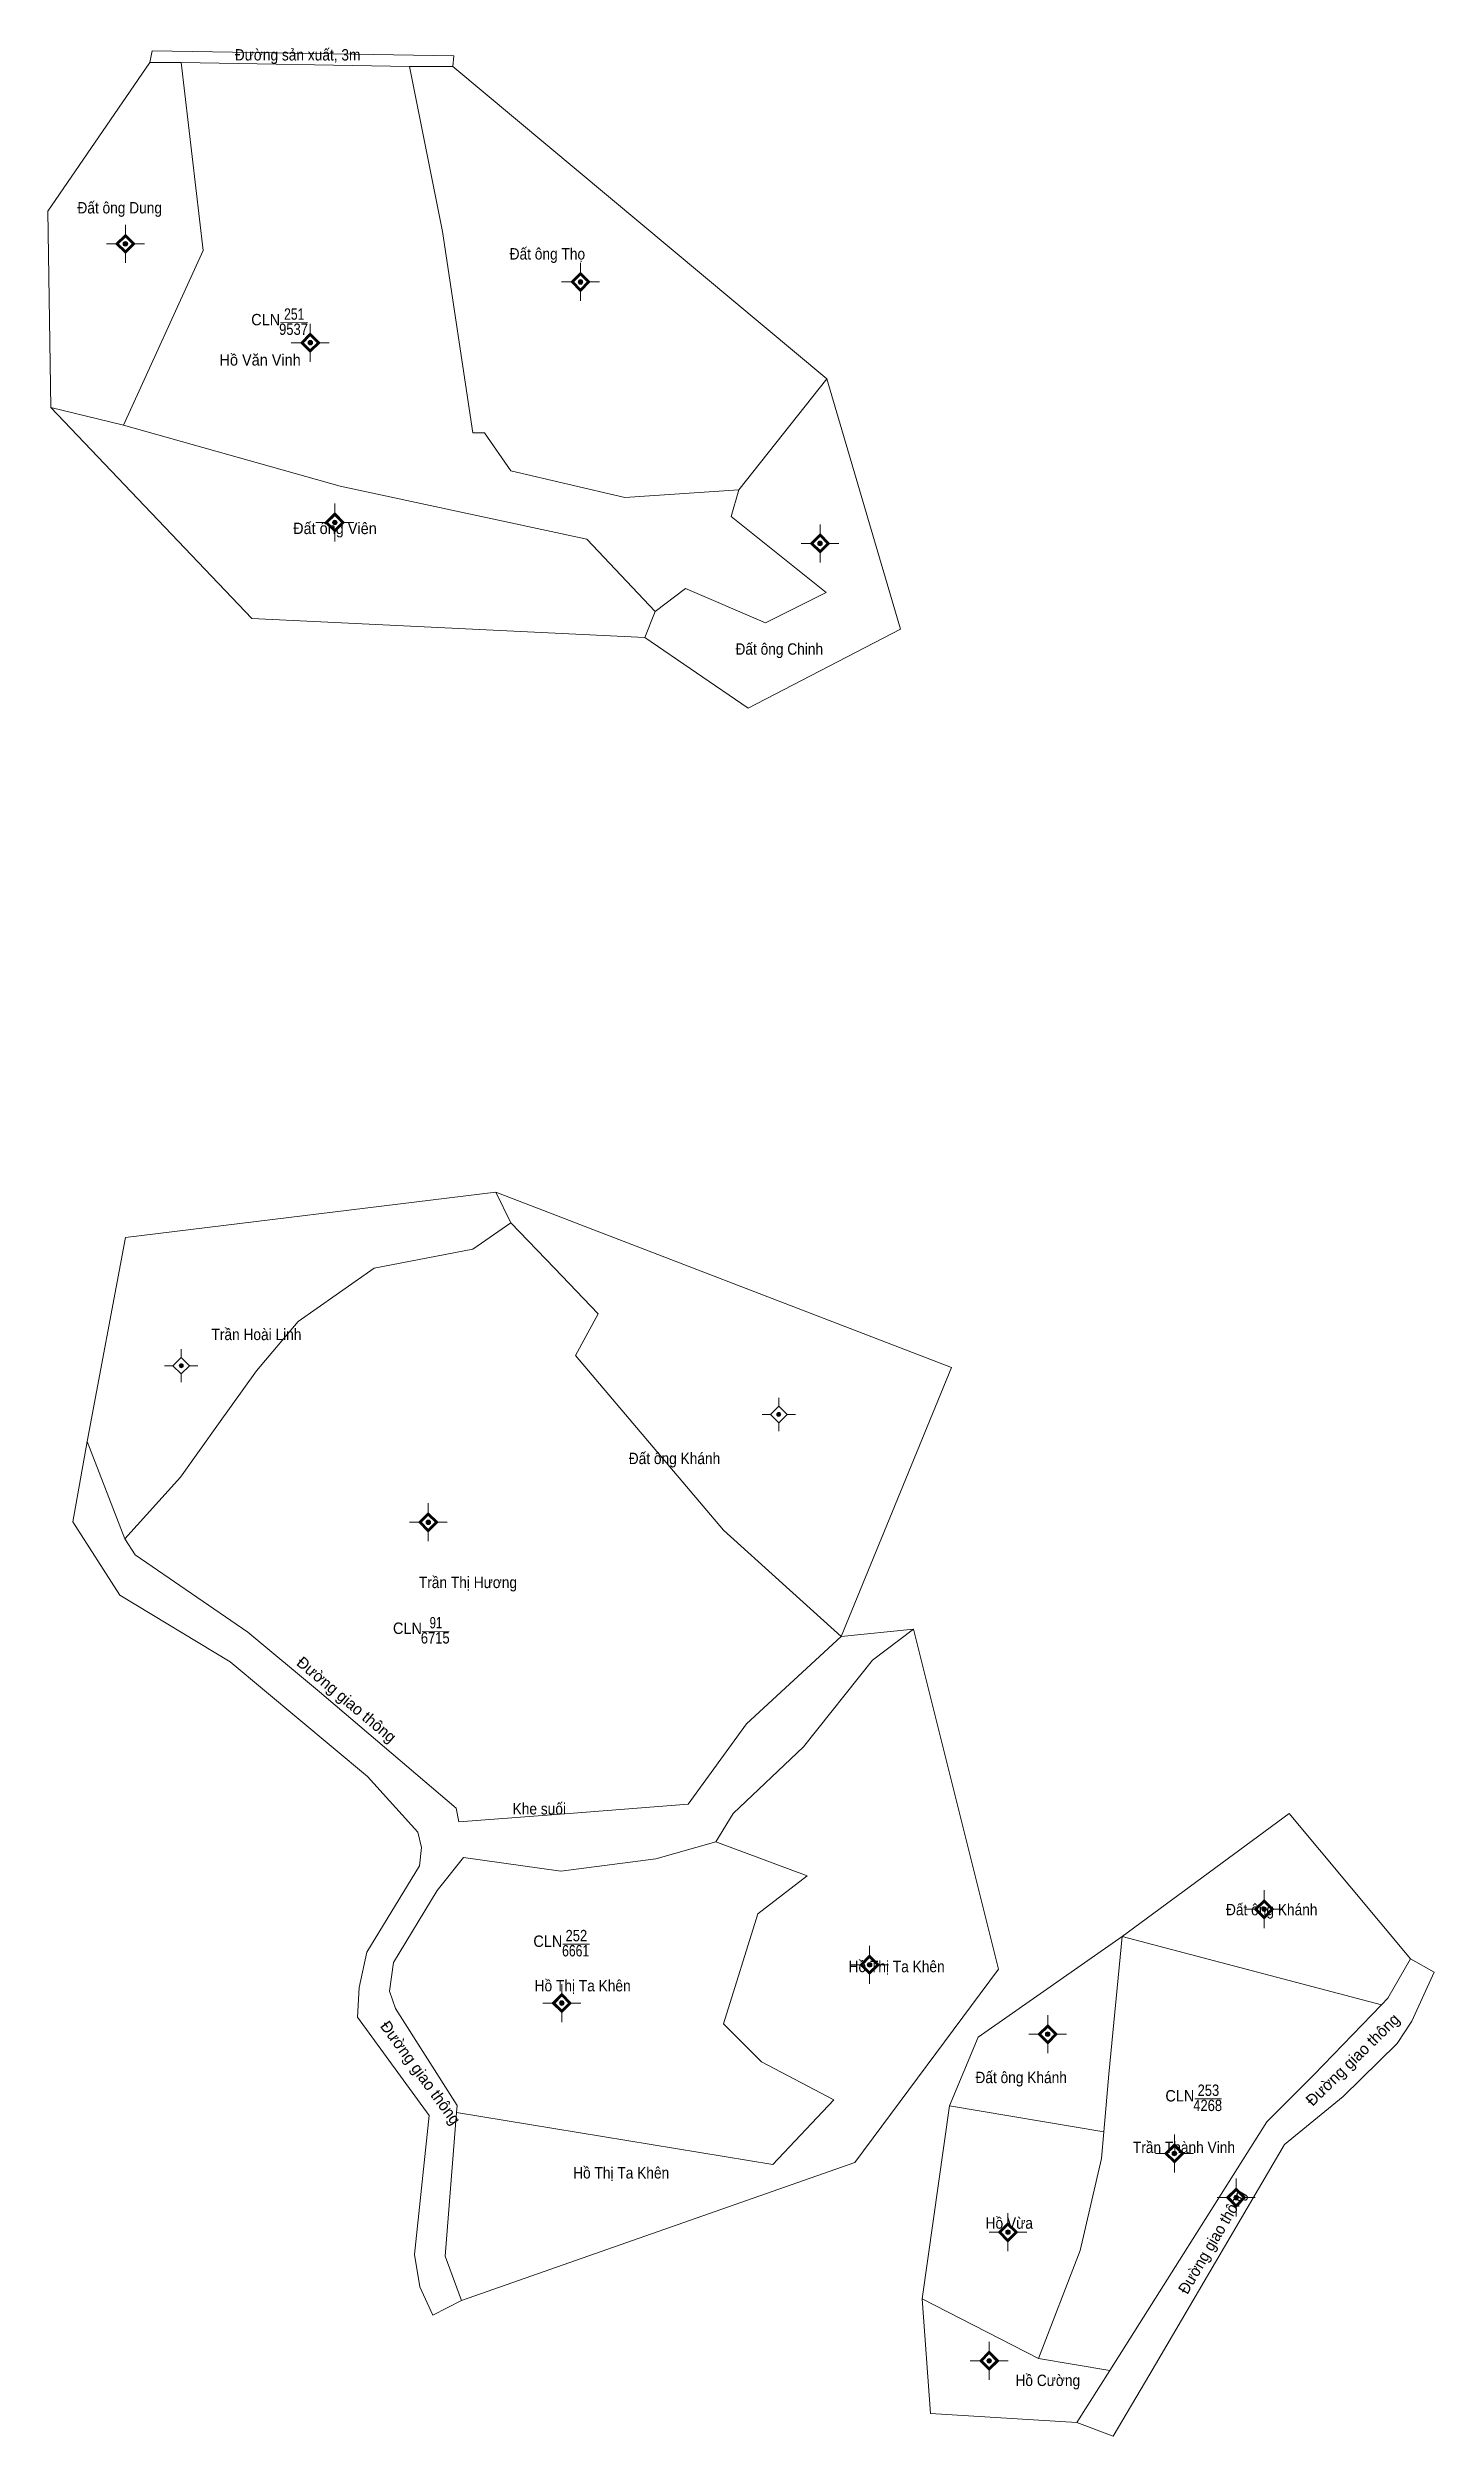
# Model space of a CAD drawing. Header units: metres. Extents: x 532037 to 533901, y 1848189 to 1849354.
# Drawn here: x 533536 to 533901, y 1848189 to 1848818 of the extents above.
import ezdxf
from ezdxf.enums import TextEntityAlignment as Align

# ---------------------------------------------------------------- set-up
doc = ezdxf.new("R2010")
doc.units = ezdxf.units.M
doc.header["$LTSCALE"] = 1.2
for name, color, linetype, lineweight in [('11', 7, 'Continuous', 13), ('2', 7, 'Continuous', 13), ('6', 7, 'Continuous', 13), ('7', 7, 'Continuous', 13)]:
    doc.layers.add(name, color=color, linetype=linetype, lineweight=lineweight)
for name, color, linetype in [('3', 7, 'Continuous'), ('4', 7, 'Continuous'), ('5', 7, 'Continuous'), ('63', 7, 'Continuous')]:
    doc.layers.add(name, color=color, linetype=linetype)

msp = doc.modelspace()

# ---------------------------------------------------------------- hatches: boundary and pattern name
at = {"layer": '11'}
for points in [[(533557.079, 1848766.78, 1), (533555.879, 1848766.78, 1)], [(533557.004, 1848766.78, 1), (533555.954, 1848766.78, 1)], [(533557.004, 1848766.78, 1), (533555.954, 1848766.78, 1)], [(533557.004, 1848766.78, 1), (533555.954, 1848766.78, 1)], [(533556.929, 1848766.78, 1), (533556.029, 1848766.78, 1)], [(533676.919, 1848756.75, 1), (533675.719, 1848756.75, 1)], [(533676.844, 1848756.75, 1), (533675.794, 1848756.75, 1)], [(533676.844, 1848756.75, 1), (533675.794, 1848756.75, 1)], [(533676.844, 1848756.75, 1), (533675.794, 1848756.75, 1)], [(533676.769, 1848756.75, 1), (533675.869, 1848756.75, 1)], [(533605.769, 1848740.74, 1), (533604.569, 1848740.74, 1)], [(533605.694, 1848740.74, 1), (533604.644, 1848740.74, 1)], [(533605.694, 1848740.74, 1), (533604.644, 1848740.74, 1)], [(533605.694, 1848740.74, 1), (533604.644, 1848740.74, 1)], [(533605.619, 1848740.74, 1), (533604.719, 1848740.74, 1)], [(533612.219, 1848693.4, 1), (533611.019, 1848693.4, 1)], [(533612.144, 1848693.4, 1), (533611.094, 1848693.4, 1)], [(533612.144, 1848693.4, 1), (533611.094, 1848693.4, 1)], [(533612.144, 1848693.4, 1), (533611.094, 1848693.4, 1)], [(533612.069, 1848693.4, 1), (533611.169, 1848693.4, 1)], [(533739.989, 1848687.89, 1), (533738.789, 1848687.89, 1)], [(533739.914, 1848687.89, 1), (533738.864, 1848687.89, 1)], [(533739.914, 1848687.89, 1), (533738.864, 1848687.89, 1)], [(533739.914, 1848687.89, 1), (533738.864, 1848687.89, 1)], [(533739.839, 1848687.89, 1), (533738.939, 1848687.89, 1)], [(533571.694, 1848471.35, 1), (533570.644, 1848471.35, 1)], [(533571.694, 1848471.35, 1), (533570.644, 1848471.35, 1)], [(533729.054, 1848458.5, 1), (533728.004, 1848458.5, 1)], [(533729.054, 1848458.5, 1), (533728.004, 1848458.5, 1)], [(533636.849, 1848430.11, 1), (533635.649, 1848430.11, 1)], [(533636.774, 1848430.11, 1), (533635.724, 1848430.11, 1)], [(533636.699, 1848430.11, 1), (533635.799, 1848430.11, 1)], [(533856.939, 1848328.22, 1), (533855.739, 1848328.22, 1)], [(533856.864, 1848328.22, 1), (533855.814, 1848328.22, 1)], [(533856.864, 1848328.22, 1), (533855.814, 1848328.22, 1)], [(533856.864, 1848328.22, 1), (533855.814, 1848328.22, 1)], [(533856.789, 1848328.22, 1), (533855.889, 1848328.22, 1)], [(533753.049, 1848313.58, 1), (533751.849, 1848313.58, 1)], [(533752.974, 1848313.58, 1), (533751.924, 1848313.58, 1)], [(533752.974, 1848313.58, 1), (533751.924, 1848313.58, 1)], [(533752.974, 1848313.58, 1), (533751.924, 1848313.58, 1)], [(533752.899, 1848313.58, 1), (533751.999, 1848313.58, 1)], [(533671.989, 1848303.5, 1), (533670.789, 1848303.5, 1)], [(533671.914, 1848303.5, 1), (533670.864, 1848303.5, 1)], [(533671.914, 1848303.5, 1), (533670.864, 1848303.5, 1)], [(533671.914, 1848303.5, 1), (533670.864, 1848303.5, 1)], [(533671.839, 1848303.5, 1), (533670.939, 1848303.5, 1)], [(533799.939, 1848295.3, 1), (533798.739, 1848295.3, 1)], [(533799.864, 1848295.3, 1), (533798.814, 1848295.3, 1)], [(533799.864, 1848295.3, 1), (533798.814, 1848295.3, 1)], [(533799.864, 1848295.3, 1), (533798.814, 1848295.3, 1)], [(533799.789, 1848295.3, 1), (533798.889, 1848295.3, 1)], [(533833.309, 1848263.89, 1), (533832.109, 1848263.89, 1)], [(533833.234, 1848263.89, 1), (533832.184, 1848263.89, 1)], [(533833.234, 1848263.89, 1), (533832.184, 1848263.89, 1)], [(533833.234, 1848263.89, 1), (533832.184, 1848263.89, 1)], [(533833.159, 1848263.89, 1), (533832.259, 1848263.89, 1)], [(533849.569, 1848252.27, 1), (533848.369, 1848252.27, 1)], [(533849.494, 1848252.27, 1), (533848.444, 1848252.27, 1)], [(533849.494, 1848252.27, 1), (533848.444, 1848252.27, 1)], [(533849.494, 1848252.27, 1), (533848.444, 1848252.27, 1)], [(533849.419, 1848252.27, 1), (533848.519, 1848252.27, 1)], [(533789.489, 1848243.16, 1), (533788.289, 1848243.16, 1)], [(533789.414, 1848243.16, 1), (533788.364, 1848243.16, 1)], [(533789.414, 1848243.16, 1), (533788.364, 1848243.16, 1)], [(533789.414, 1848243.16, 1), (533788.364, 1848243.16, 1)], [(533789.339, 1848243.16, 1), (533788.439, 1848243.16, 1)], [(533784.539, 1848209.3, 1), (533783.339, 1848209.3, 1)], [(533784.464, 1848209.3, 1), (533783.414, 1848209.3, 1)], [(533784.464, 1848209.3, 1), (533783.414, 1848209.3, 1)], [(533784.464, 1848209.3, 1), (533783.414, 1848209.3, 1)], [(533784.389, 1848209.3, 1), (533783.489, 1848209.3, 1)]]:
    msp.add_hatch(color=256, dxfattribs=at).paths.add_polyline_path(points)

# ---------------------------------------------------------------- linework, layer by layer
for p, q in [((533556.48, 1848771.78), (533556.48, 1848769.28)), ((533556.48, 1848771.16), (533556.48, 1848768.97)), ((533556.48, 1848771.16), (533556.48, 1848768.97)), ((533556.48, 1848771.16), (533556.48, 1848768.97)), ((533553.98, 1848766.78), (533551.48, 1848766.78)), ((533554.29, 1848766.78), (533552.1, 1848766.78)), ((533554.29, 1848766.78), (533552.1, 1848766.78)), ((533554.29, 1848766.78), (533552.1, 1848766.78)), ((533554.6, 1848766.78), (533552.73, 1848766.78)), ((533556.48, 1848770.53), (533556.48, 1848768.66)), ((533556.48, 1848764.9), (533556.48, 1848763.03)), ((533560.23, 1848766.78), (533558.36, 1848766.78)), ((533560.86, 1848766.78), (533558.67, 1848766.78)), ((533560.86, 1848766.78), (533558.67, 1848766.78)), ((533560.86, 1848766.78), (533558.67, 1848766.78)), ((533561.48, 1848766.78), (533558.98, 1848766.78)), ((533556.48, 1848764.59), (533556.48, 1848762.4)), ((533556.48, 1848764.59), (533556.48, 1848762.4)), ((533556.48, 1848764.59), (533556.48, 1848762.4)), ((533556.48, 1848764.28), (533556.48, 1848761.78)), ((533676.32, 1848761.75), (533676.32, 1848759.25)), ((533676.32, 1848761.12), (533676.32, 1848758.94)), ((533676.32, 1848761.12), (533676.32, 1848758.94)), ((533676.32, 1848761.12), (533676.32, 1848758.94)), ((533676.32, 1848760.5), (533676.32, 1848758.62)), ((533673.82, 1848756.75), (533671.32, 1848756.75)), ((533674.13, 1848756.75), (533671.94, 1848756.75)), ((533674.13, 1848756.75), (533671.94, 1848756.75)), ((533674.13, 1848756.75), (533671.94, 1848756.75)), ((533674.44, 1848756.75), (533672.57, 1848756.75)), ((533676.32, 1848754.88), (533676.32, 1848753)), ((533676.32, 1848754.56), (533676.32, 1848752.38)), ((533676.32, 1848754.56), (533676.32, 1848752.38)), ((533676.32, 1848754.56), (533676.32, 1848752.38)), ((533676.32, 1848754.25), (533676.32, 1848751.75)), ((533680.07, 1848756.75), (533678.19, 1848756.75)), ((533680.69, 1848756.75), (533678.51, 1848756.75)), ((533680.69, 1848756.75), (533678.51, 1848756.75)), ((533680.69, 1848756.75), (533678.51, 1848756.75)), ((533681.32, 1848756.75), (533678.82, 1848756.75)), ((533602.67, 1848740.74), (533600.17, 1848740.74)), ((533602.98, 1848740.74), (533600.8, 1848740.74)), ((533602.98, 1848740.74), (533600.8, 1848740.74)), ((533602.98, 1848740.74), (533600.8, 1848740.74)), ((533603.3, 1848740.74), (533601.42, 1848740.74)), ((533605.17, 1848745.74), (533605.17, 1848743.24)), ((533605.17, 1848745.12), (533605.17, 1848742.93)), ((533605.17, 1848745.12), (533605.17, 1848742.93)), ((533605.17, 1848745.12), (533605.17, 1848742.93)), ((533605.17, 1848744.49), (533605.17, 1848742.62)), ((533608.92, 1848740.74), (533607.05, 1848740.74)), ((533609.55, 1848740.74), (533607.36, 1848740.74)), ((533609.55, 1848740.74), (533607.36, 1848740.74)), ((533609.55, 1848740.74), (533607.36, 1848740.74)), ((533610.17, 1848740.74), (533607.67, 1848740.74)), ((533605.17, 1848738.86), (533605.17, 1848736.99)), ((533605.17, 1848738.55), (533605.17, 1848736.36)), ((533605.17, 1848738.55), (533605.17, 1848736.36)), ((533605.17, 1848738.55), (533605.17, 1848736.36)), ((533605.17, 1848738.24), (533605.17, 1848735.74)), ((533611.62, 1848698.4), (533611.62, 1848695.9)), ((533611.62, 1848697.78), (533611.62, 1848695.59)), ((533611.62, 1848697.78), (533611.62, 1848695.59)), ((533611.62, 1848697.78), (533611.62, 1848695.59)), ((533611.62, 1848697.15), (533611.62, 1848695.28)), ((533609.12, 1848693.4), (533606.62, 1848693.4)), ((533609.43, 1848693.4), (533607.24, 1848693.4)), ((533609.43, 1848693.4), (533607.24, 1848693.4)), ((533609.43, 1848693.4), (533607.24, 1848693.4)), ((533609.74, 1848693.4), (533607.87, 1848693.4)), ((533611.62, 1848691.52), (533611.62, 1848689.65)), ((533611.62, 1848691.21), (533611.62, 1848689.02)), ((533611.62, 1848691.21), (533611.62, 1848689.02)), ((533611.62, 1848691.21), (533611.62, 1848689.02)), ((533611.62, 1848690.9), (533611.62, 1848688.4)), ((533615.37, 1848693.4), (533613.5, 1848693.4)), ((533616, 1848693.4), (533613.81, 1848693.4)), ((533616, 1848693.4), (533613.81, 1848693.4)), ((533616, 1848693.4), (533613.81, 1848693.4)), ((533616.62, 1848693.4), (533614.12, 1848693.4)), ((533739.39, 1848692.89), (533739.39, 1848690.39)), ((533739.39, 1848692.26), (533739.39, 1848690.08)), ((533739.39, 1848692.26), (533739.39, 1848690.08)), ((533739.39, 1848692.26), (533739.39, 1848690.08)), ((533739.39, 1848691.64), (533739.39, 1848689.76)), ((533736.89, 1848687.89), (533734.39, 1848687.89)), ((533737.2, 1848687.89), (533735.02, 1848687.89)), ((533737.2, 1848687.89), (533735.02, 1848687.89)), ((533737.2, 1848687.89), (533735.02, 1848687.89)), ((533737.52, 1848687.89), (533735.64, 1848687.89)), ((533739.39, 1848686.02), (533739.39, 1848684.14)), ((533739.39, 1848685.7), (533739.39, 1848683.52)), ((533739.39, 1848685.7), (533739.39, 1848683.52)), ((533739.39, 1848685.7), (533739.39, 1848683.52)), ((533739.39, 1848685.39), (533739.39, 1848682.89)), ((533743.14, 1848687.89), (533741.26, 1848687.89)), ((533743.76, 1848687.89), (533741.58, 1848687.89)), ((533743.76, 1848687.89), (533741.58, 1848687.89)), ((533743.76, 1848687.89), (533741.58, 1848687.89)), ((533744.39, 1848687.89), (533741.89, 1848687.89)), ((533571.17, 1848475.72), (533571.17, 1848473.54)), ((533571.17, 1848475.72), (533571.17, 1848473.54)), ((533568.98, 1848471.35), (533566.8, 1848471.35)), ((533568.98, 1848471.35), (533566.8, 1848471.35)), ((533571.17, 1848469.16), (533571.17, 1848466.98)), ((533571.17, 1848469.16), (533571.17, 1848466.98)), ((533575.55, 1848471.35), (533573.36, 1848471.35)), ((533575.55, 1848471.35), (533573.36, 1848471.35)), ((533728.53, 1848462.88), (533728.53, 1848460.69)), ((533728.53, 1848462.88), (533728.53, 1848460.69)), ((533726.34, 1848458.5), (533724.16, 1848458.5)), ((533726.34, 1848458.5), (533724.16, 1848458.5)), ((533732.9, 1848458.5), (533730.72, 1848458.5)), ((533732.9, 1848458.5), (533730.72, 1848458.5)), ((533728.53, 1848456.31), (533728.53, 1848454.12)), ((533728.53, 1848456.31), (533728.53, 1848454.12)), ((533636.25, 1848435.11), (533636.25, 1848432.61)), ((533636.25, 1848434.48), (533636.25, 1848432.3)), ((533636.25, 1848433.86), (533636.25, 1848431.98)), ((533633.75, 1848430.11), (533631.25, 1848430.11)), ((533634.06, 1848430.11), (533631.88, 1848430.11)), ((533634.38, 1848430.11), (533632.5, 1848430.11)), ((533636.25, 1848428.24), (533636.25, 1848426.36)), ((533636.25, 1848427.92), (533636.25, 1848425.74)), ((533636.25, 1848427.61), (533636.25, 1848425.11)), ((533640, 1848430.11), (533638.12, 1848430.11)), ((533640.62, 1848430.11), (533638.44, 1848430.11)), ((533641.25, 1848430.11), (533638.75, 1848430.11)), ((533856.34, 1848333.22), (533856.34, 1848330.72)), ((533856.34, 1848332.6), (533856.34, 1848330.41)), ((533856.34, 1848332.6), (533856.34, 1848330.41)), ((533856.34, 1848332.6), (533856.34, 1848330.41)), ((533856.34, 1848331.97), (533856.34, 1848330.1)), ((533853.84, 1848328.22), (533851.34, 1848328.22)), ((533854.15, 1848328.22), (533851.96, 1848328.22)), ((533854.15, 1848328.22), (533851.96, 1848328.22)), ((533854.15, 1848328.22), (533851.96, 1848328.22)), ((533854.46, 1848328.22), (533852.59, 1848328.22)), ((533856.34, 1848326.34), (533856.34, 1848324.47)), ((533856.34, 1848326.03), (533856.34, 1848323.84)), ((533856.34, 1848326.03), (533856.34, 1848323.84)), ((533856.34, 1848326.03), (533856.34, 1848323.84)), ((533856.34, 1848325.72), (533856.34, 1848323.22)), ((533860.09, 1848328.22), (533858.22, 1848328.22)), ((533860.72, 1848328.22), (533858.53, 1848328.22)), ((533860.72, 1848328.22), (533858.53, 1848328.22)), ((533860.72, 1848328.22), (533858.53, 1848328.22)), ((533861.34, 1848328.22), (533858.84, 1848328.22)), ((533752.45, 1848318.58), (533752.45, 1848316.08)), ((533749.95, 1848313.58), (533747.45, 1848313.58)), ((533750.26, 1848313.58), (533748.07, 1848313.58)), ((533750.26, 1848313.58), (533748.07, 1848313.58)), ((533750.26, 1848313.58), (533748.07, 1848313.58)), ((533750.57, 1848313.58), (533748.7, 1848313.58)), ((533752.45, 1848317.96), (533752.45, 1848315.77)), ((533752.45, 1848317.96), (533752.45, 1848315.77)), ((533752.45, 1848317.96), (533752.45, 1848315.77)), ((533752.45, 1848317.33), (533752.45, 1848315.46)), ((533756.2, 1848313.58), (533754.32, 1848313.58)), ((533756.82, 1848313.58), (533754.64, 1848313.58)), ((533756.82, 1848313.58), (533754.64, 1848313.58)), ((533756.82, 1848313.58), (533754.64, 1848313.58)), ((533757.45, 1848313.58), (533754.95, 1848313.58)), ((533671.39, 1848308.5), (533671.39, 1848306)), ((533671.39, 1848307.88), (533671.39, 1848305.69)), ((533671.39, 1848307.88), (533671.39, 1848305.69)), ((533671.39, 1848307.88), (533671.39, 1848305.69)), ((533671.39, 1848307.25), (533671.39, 1848305.38)), ((533752.45, 1848311.7), (533752.45, 1848309.83)), ((533752.45, 1848311.39), (533752.45, 1848309.2)), ((533752.45, 1848311.39), (533752.45, 1848309.2)), ((533752.45, 1848311.39), (533752.45, 1848309.2)), ((533752.45, 1848311.08), (533752.45, 1848308.58)), ((533668.89, 1848303.5), (533666.39, 1848303.5)), ((533669.2, 1848303.5), (533667.02, 1848303.5)), ((533669.2, 1848303.5), (533667.02, 1848303.5)), ((533669.2, 1848303.5), (533667.02, 1848303.5)), ((533669.52, 1848303.5), (533667.64, 1848303.5)), ((533671.39, 1848301.62), (533671.39, 1848299.75)), ((533671.39, 1848301.31), (533671.39, 1848299.12)), ((533671.39, 1848301.31), (533671.39, 1848299.12)), ((533671.39, 1848301.31), (533671.39, 1848299.12)), ((533671.39, 1848301), (533671.39, 1848298.5)), ((533675.14, 1848303.5), (533673.26, 1848303.5)), ((533675.76, 1848303.5), (533673.58, 1848303.5)), ((533675.76, 1848303.5), (533673.58, 1848303.5)), ((533675.76, 1848303.5), (533673.58, 1848303.5)), ((533676.39, 1848303.5), (533673.89, 1848303.5)), ((533799.34, 1848300.3), (533799.34, 1848297.8)), ((533799.34, 1848299.68), (533799.34, 1848297.49)), ((533799.34, 1848299.68), (533799.34, 1848297.49)), ((533799.34, 1848299.68), (533799.34, 1848297.49)), ((533796.84, 1848295.3), (533794.34, 1848295.3)), ((533797.15, 1848295.3), (533794.96, 1848295.3)), ((533797.15, 1848295.3), (533794.96, 1848295.3)), ((533797.15, 1848295.3), (533794.96, 1848295.3)), ((533797.46, 1848295.3), (533795.59, 1848295.3)), ((533799.34, 1848299.05), (533799.34, 1848297.18)), ((533799.34, 1848293.42), (533799.34, 1848291.55)), ((533799.34, 1848293.11), (533799.34, 1848290.92)), ((533799.34, 1848293.11), (533799.34, 1848290.92)), ((533799.34, 1848293.11), (533799.34, 1848290.92)), ((533803.09, 1848295.3), (533801.22, 1848295.3)), ((533803.72, 1848295.3), (533801.53, 1848295.3)), ((533803.72, 1848295.3), (533801.53, 1848295.3)), ((533803.72, 1848295.3), (533801.53, 1848295.3)), ((533804.34, 1848295.3), (533801.84, 1848295.3)), ((533799.34, 1848292.8), (533799.34, 1848290.3)), ((533832.71, 1848268.89), (533832.71, 1848266.39)), ((533832.71, 1848268.26), (533832.71, 1848266.08)), ((533832.71, 1848268.26), (533832.71, 1848266.08)), ((533832.71, 1848268.26), (533832.71, 1848266.08)), ((533830.21, 1848263.89), (533827.71, 1848263.89)), ((533830.52, 1848263.89), (533828.34, 1848263.89)), ((533830.52, 1848263.89), (533828.34, 1848263.89)), ((533830.52, 1848263.89), (533828.34, 1848263.89)), ((533830.84, 1848263.89), (533828.96, 1848263.89)), ((533832.71, 1848267.64), (533832.71, 1848265.76)), ((533832.71, 1848262.02), (533832.71, 1848260.14)), ((533832.71, 1848261.7), (533832.71, 1848259.52)), ((533832.71, 1848261.7), (533832.71, 1848259.52)), ((533832.71, 1848261.7), (533832.71, 1848259.52)), ((533836.46, 1848263.89), (533834.58, 1848263.89)), ((533837.08, 1848263.89), (533834.9, 1848263.89)), ((533837.08, 1848263.89), (533834.9, 1848263.89)), ((533837.08, 1848263.89), (533834.9, 1848263.89)), ((533837.71, 1848263.89), (533835.21, 1848263.89)), ((533832.71, 1848261.39), (533832.71, 1848258.89)), ((533848.97, 1848257.27), (533848.97, 1848254.77)), ((533848.97, 1848256.64), (533848.97, 1848254.46)), ((533848.97, 1848256.64), (533848.97, 1848254.46)), ((533848.97, 1848256.64), (533848.97, 1848254.46)), ((533848.97, 1848256.02), (533848.97, 1848254.14)), ((533846.47, 1848252.27), (533843.97, 1848252.27)), ((533846.78, 1848252.27), (533844.6, 1848252.27)), ((533846.78, 1848252.27), (533844.6, 1848252.27)), ((533846.78, 1848252.27), (533844.6, 1848252.27)), ((533847.1, 1848252.27), (533845.22, 1848252.27)), ((533848.97, 1848250.4), (533848.97, 1848248.52)), ((533848.97, 1848250.08), (533848.97, 1848247.9)), ((533848.97, 1848250.08), (533848.97, 1848247.9)), ((533848.97, 1848250.08), (533848.97, 1848247.9)), ((533848.97, 1848249.77), (533848.97, 1848247.27)), ((533852.72, 1848252.27), (533850.84, 1848252.27)), ((533853.34, 1848252.27), (533851.16, 1848252.27)), ((533853.34, 1848252.27), (533851.16, 1848252.27)), ((533853.34, 1848252.27), (533851.16, 1848252.27)), ((533853.97, 1848252.27), (533851.47, 1848252.27)), ((533786.39, 1848243.16), (533783.89, 1848243.16)), ((533786.7, 1848243.16), (533784.52, 1848243.16)), ((533786.7, 1848243.16), (533784.52, 1848243.16)), ((533786.7, 1848243.16), (533784.52, 1848243.16)), ((533787.02, 1848243.16), (533785.14, 1848243.16)), ((533788.89, 1848248.16), (533788.89, 1848245.66)), ((533788.89, 1848247.54), (533788.89, 1848245.35)), ((533788.89, 1848247.54), (533788.89, 1848245.35)), ((533788.89, 1848247.54), (533788.89, 1848245.35)), ((533788.89, 1848246.91), (533788.89, 1848245.04)), ((533792.64, 1848243.16), (533790.76, 1848243.16)), ((533793.26, 1848243.16), (533791.08, 1848243.16)), ((533793.26, 1848243.16), (533791.08, 1848243.16)), ((533793.26, 1848243.16), (533791.08, 1848243.16)), ((533793.89, 1848243.16), (533791.39, 1848243.16)), ((533788.89, 1848241.28), (533788.89, 1848239.41)), ((533788.89, 1848240.97), (533788.89, 1848238.78)), ((533788.89, 1848240.97), (533788.89, 1848238.78)), ((533788.89, 1848240.97), (533788.89, 1848238.78)), ((533788.89, 1848240.66), (533788.89, 1848238.16)), ((533783.94, 1848214.3), (533783.94, 1848211.8)), ((533783.94, 1848213.68), (533783.94, 1848211.49)), ((533783.94, 1848213.68), (533783.94, 1848211.49)), ((533783.94, 1848213.68), (533783.94, 1848211.49)), ((533783.94, 1848213.05), (533783.94, 1848211.18)), ((533781.44, 1848209.3), (533778.94, 1848209.3)), ((533781.75, 1848209.3), (533779.56, 1848209.3)), ((533781.75, 1848209.3), (533779.56, 1848209.3)), ((533781.75, 1848209.3), (533779.56, 1848209.3)), ((533782.06, 1848209.3), (533780.19, 1848209.3)), ((533783.94, 1848207.42), (533783.94, 1848205.55)), ((533783.94, 1848207.11), (533783.94, 1848204.92)), ((533783.94, 1848207.11), (533783.94, 1848204.92)), ((533783.94, 1848207.11), (533783.94, 1848204.92)), ((533783.94, 1848206.8), (533783.94, 1848204.3)), ((533787.69, 1848209.3), (533785.81, 1848209.3)), ((533788.31, 1848209.3), (533786.13, 1848209.3)), ((533788.31, 1848209.3), (533786.13, 1848209.3)), ((533788.31, 1848209.3), (533786.13, 1848209.3)), ((533788.94, 1848209.3), (533786.44, 1848209.3))]:
    msp.add_line(p, q, dxfattribs=at)
for points in [[(533556.48, 1848769.28), (533553.98, 1848766.78), (533556.48, 1848764.28), (533558.98, 1848766.78)], [(533556.48, 1848768.97), (533554.29, 1848766.78), (533556.48, 1848764.59), (533558.67, 1848766.78)], [(533556.48, 1848768.97), (533554.29, 1848766.78), (533556.48, 1848764.59), (533558.67, 1848766.78)], [(533556.48, 1848768.97), (533554.29, 1848766.78), (533556.48, 1848764.59), (533558.67, 1848766.78)], [(533556.48, 1848768.66), (533554.6, 1848766.78), (533556.48, 1848764.9), (533558.36, 1848766.78)], [(533676.32, 1848759.25), (533673.82, 1848756.75), (533676.32, 1848754.25), (533678.82, 1848756.75)], [(533676.32, 1848758.94), (533674.13, 1848756.75), (533676.32, 1848754.56), (533678.51, 1848756.75)], [(533676.32, 1848758.94), (533674.13, 1848756.75), (533676.32, 1848754.56), (533678.51, 1848756.75)], [(533676.32, 1848758.94), (533674.13, 1848756.75), (533676.32, 1848754.56), (533678.51, 1848756.75)], [(533676.32, 1848758.62), (533674.44, 1848756.75), (533676.32, 1848754.88), (533678.19, 1848756.75)], [(533605.17, 1848743.24), (533602.67, 1848740.74), (533605.17, 1848738.24), (533607.67, 1848740.74)], [(533605.17, 1848742.93), (533602.98, 1848740.74), (533605.17, 1848738.55), (533607.36, 1848740.74)], [(533605.17, 1848742.93), (533602.98, 1848740.74), (533605.17, 1848738.55), (533607.36, 1848740.74)], [(533605.17, 1848742.93), (533602.98, 1848740.74), (533605.17, 1848738.55), (533607.36, 1848740.74)], [(533605.17, 1848742.62), (533603.3, 1848740.74), (533605.17, 1848738.86), (533607.05, 1848740.74)], [(533611.62, 1848695.9), (533609.12, 1848693.4), (533611.62, 1848690.9), (533614.12, 1848693.4)], [(533611.62, 1848695.59), (533609.43, 1848693.4), (533611.62, 1848691.21), (533613.81, 1848693.4)], [(533611.62, 1848695.59), (533609.43, 1848693.4), (533611.62, 1848691.21), (533613.81, 1848693.4)], [(533611.62, 1848695.59), (533609.43, 1848693.4), (533611.62, 1848691.21), (533613.81, 1848693.4)], [(533611.62, 1848695.28), (533609.74, 1848693.4), (533611.62, 1848691.52), (533613.5, 1848693.4)], [(533739.39, 1848690.39), (533736.89, 1848687.89), (533739.39, 1848685.39), (533741.89, 1848687.89)], [(533739.39, 1848690.08), (533737.2, 1848687.89), (533739.39, 1848685.7), (533741.58, 1848687.89)], [(533739.39, 1848690.08), (533737.2, 1848687.89), (533739.39, 1848685.7), (533741.58, 1848687.89)], [(533739.39, 1848690.08), (533737.2, 1848687.89), (533739.39, 1848685.7), (533741.58, 1848687.89)], [(533739.39, 1848689.76), (533737.52, 1848687.89), (533739.39, 1848686.02), (533741.26, 1848687.89)], [(533571.17, 1848473.54), (533568.98, 1848471.35), (533571.17, 1848469.16), (533573.36, 1848471.35)], [(533571.17, 1848473.54), (533568.98, 1848471.35), (533571.17, 1848469.16), (533573.36, 1848471.35)], [(533728.53, 1848460.69), (533726.34, 1848458.5), (533728.53, 1848456.31), (533730.72, 1848458.5)], [(533728.53, 1848460.69), (533726.34, 1848458.5), (533728.53, 1848456.31), (533730.72, 1848458.5)], [(533636.25, 1848432.61), (533633.75, 1848430.11), (533636.25, 1848427.61), (533638.75, 1848430.11)], [(533636.25, 1848432.3), (533634.06, 1848430.11), (533636.25, 1848427.92), (533638.44, 1848430.11)], [(533636.25, 1848431.98), (533634.38, 1848430.11), (533636.25, 1848428.24), (533638.12, 1848430.11)], [(533856.34, 1848330.72), (533853.84, 1848328.22), (533856.34, 1848325.72), (533858.84, 1848328.22)], [(533856.34, 1848330.41), (533854.15, 1848328.22), (533856.34, 1848326.03), (533858.53, 1848328.22)], [(533856.34, 1848330.41), (533854.15, 1848328.22), (533856.34, 1848326.03), (533858.53, 1848328.22)], [(533856.34, 1848330.41), (533854.15, 1848328.22), (533856.34, 1848326.03), (533858.53, 1848328.22)], [(533856.34, 1848330.1), (533854.46, 1848328.22), (533856.34, 1848326.34), (533858.22, 1848328.22)], [(533752.45, 1848316.08), (533749.95, 1848313.58), (533752.45, 1848311.08), (533754.95, 1848313.58)], [(533752.45, 1848315.77), (533750.26, 1848313.58), (533752.45, 1848311.39), (533754.64, 1848313.58)], [(533752.45, 1848315.77), (533750.26, 1848313.58), (533752.45, 1848311.39), (533754.64, 1848313.58)], [(533752.45, 1848315.77), (533750.26, 1848313.58), (533752.45, 1848311.39), (533754.64, 1848313.58)], [(533752.45, 1848315.46), (533750.57, 1848313.58), (533752.45, 1848311.7), (533754.32, 1848313.58)], [(533671.39, 1848306), (533668.89, 1848303.5), (533671.39, 1848301), (533673.89, 1848303.5)], [(533671.39, 1848305.69), (533669.2, 1848303.5), (533671.39, 1848301.31), (533673.58, 1848303.5)], [(533671.39, 1848305.69), (533669.2, 1848303.5), (533671.39, 1848301.31), (533673.58, 1848303.5)], [(533671.39, 1848305.69), (533669.2, 1848303.5), (533671.39, 1848301.31), (533673.58, 1848303.5)], [(533671.39, 1848305.38), (533669.52, 1848303.5), (533671.39, 1848301.62), (533673.26, 1848303.5)], [(533799.34, 1848297.8), (533796.84, 1848295.3), (533799.34, 1848292.8), (533801.84, 1848295.3)], [(533799.34, 1848297.49), (533797.15, 1848295.3), (533799.34, 1848293.11), (533801.53, 1848295.3)], [(533799.34, 1848297.49), (533797.15, 1848295.3), (533799.34, 1848293.11), (533801.53, 1848295.3)], [(533799.34, 1848297.49), (533797.15, 1848295.3), (533799.34, 1848293.11), (533801.53, 1848295.3)], [(533799.34, 1848297.18), (533797.46, 1848295.3), (533799.34, 1848293.42), (533801.22, 1848295.3)], [(533832.71, 1848266.39), (533830.21, 1848263.89), (533832.71, 1848261.39), (533835.21, 1848263.89)], [(533832.71, 1848266.08), (533830.52, 1848263.89), (533832.71, 1848261.7), (533834.9, 1848263.89)], [(533832.71, 1848266.08), (533830.52, 1848263.89), (533832.71, 1848261.7), (533834.9, 1848263.89)], [(533832.71, 1848266.08), (533830.52, 1848263.89), (533832.71, 1848261.7), (533834.9, 1848263.89)], [(533832.71, 1848265.76), (533830.84, 1848263.89), (533832.71, 1848262.02), (533834.58, 1848263.89)], [(533848.97, 1848254.77), (533846.47, 1848252.27), (533848.97, 1848249.77), (533851.47, 1848252.27)], [(533848.97, 1848254.46), (533846.78, 1848252.27), (533848.97, 1848250.08), (533851.16, 1848252.27)], [(533848.97, 1848254.46), (533846.78, 1848252.27), (533848.97, 1848250.08), (533851.16, 1848252.27)], [(533848.97, 1848254.46), (533846.78, 1848252.27), (533848.97, 1848250.08), (533851.16, 1848252.27)], [(533848.97, 1848254.14), (533847.1, 1848252.27), (533848.97, 1848250.4), (533850.84, 1848252.27)], [(533788.89, 1848245.66), (533786.39, 1848243.16), (533788.89, 1848240.66), (533791.39, 1848243.16)], [(533788.89, 1848245.35), (533786.7, 1848243.16), (533788.89, 1848240.97), (533791.08, 1848243.16)], [(533788.89, 1848245.35), (533786.7, 1848243.16), (533788.89, 1848240.97), (533791.08, 1848243.16)], [(533788.89, 1848245.35), (533786.7, 1848243.16), (533788.89, 1848240.97), (533791.08, 1848243.16)], [(533788.89, 1848245.04), (533787.02, 1848243.16), (533788.89, 1848241.28), (533790.76, 1848243.16)], [(533783.94, 1848211.8), (533781.44, 1848209.3), (533783.94, 1848206.8), (533786.44, 1848209.3)], [(533783.94, 1848211.49), (533781.75, 1848209.3), (533783.94, 1848207.11), (533786.13, 1848209.3)], [(533783.94, 1848211.49), (533781.75, 1848209.3), (533783.94, 1848207.11), (533786.13, 1848209.3)], [(533783.94, 1848211.49), (533781.75, 1848209.3), (533783.94, 1848207.11), (533786.13, 1848209.3)], [(533783.94, 1848211.18), (533782.06, 1848209.3), (533783.94, 1848207.42), (533785.81, 1848209.3)]]:
    msp.add_lwpolyline(points, close=True, dxfattribs=at)
for centre, radius in [((533556.479, 1848766.78), 0.6), ((533556.479, 1848766.78), 0.525), ((533556.479, 1848766.78), 0.525), ((533556.479, 1848766.78), 0.525), ((533556.479, 1848766.78), 0.45), ((533676.319, 1848756.75), 0.6), ((533676.319, 1848756.75), 0.525), ((533676.319, 1848756.75), 0.525), ((533676.319, 1848756.75), 0.525), ((533676.319, 1848756.75), 0.45), ((533605.169, 1848740.74), 0.6), ((533605.169, 1848740.74), 0.525), ((533605.169, 1848740.74), 0.525), ((533605.169, 1848740.74), 0.525), ((533605.169, 1848740.74), 0.45), ((533611.619, 1848693.4), 0.6), ((533611.619, 1848693.4), 0.525), ((533611.619, 1848693.4), 0.525), ((533611.619, 1848693.4), 0.525), ((533611.619, 1848693.4), 0.45), ((533739.389, 1848687.89), 0.6), ((533739.389, 1848687.89), 0.525), ((533739.389, 1848687.89), 0.525), ((533739.389, 1848687.89), 0.525), ((533739.389, 1848687.89), 0.45), ((533571.169, 1848471.35), 0.525), ((533571.169, 1848471.35), 0.525), ((533728.529, 1848458.5), 0.525), ((533728.529, 1848458.5), 0.525), ((533636.249, 1848430.11), 0.6), ((533636.249, 1848430.11), 0.525), ((533636.249, 1848430.11), 0.45), ((533856.339, 1848328.22), 0.6), ((533856.339, 1848328.22), 0.525), ((533856.339, 1848328.22), 0.525), ((533856.339, 1848328.22), 0.525), ((533856.339, 1848328.22), 0.45), ((533752.449, 1848313.58), 0.6), ((533752.449, 1848313.58), 0.525), ((533752.449, 1848313.58), 0.525), ((533752.449, 1848313.58), 0.525), ((533752.449, 1848313.58), 0.45), ((533671.389, 1848303.5), 0.6), ((533671.389, 1848303.5), 0.525), ((533671.389, 1848303.5), 0.525), ((533671.389, 1848303.5), 0.525), ((533671.389, 1848303.5), 0.45), ((533799.339, 1848295.3), 0.6), ((533799.339, 1848295.3), 0.525), ((533799.339, 1848295.3), 0.525), ((533799.339, 1848295.3), 0.525), ((533799.339, 1848295.3), 0.45), ((533832.709, 1848263.89), 0.6), ((533832.709, 1848263.89), 0.525), ((533832.709, 1848263.89), 0.525), ((533832.709, 1848263.89), 0.525), ((533832.709, 1848263.89), 0.45), ((533848.969, 1848252.27), 0.6), ((533848.969, 1848252.27), 0.525), ((533848.969, 1848252.27), 0.525), ((533848.969, 1848252.27), 0.525), ((533848.969, 1848252.27), 0.45), ((533788.889, 1848243.16), 0.6), ((533788.889, 1848243.16), 0.525), ((533788.889, 1848243.16), 0.525), ((533788.889, 1848243.16), 0.525), ((533788.889, 1848243.16), 0.45), ((533783.939, 1848209.3), 0.6), ((533783.939, 1848209.3), 0.525), ((533783.939, 1848209.3), 0.525), ((533783.939, 1848209.3), 0.525), ((533783.939, 1848209.3), 0.45)]:
    msp.add_circle(centre, radius, dxfattribs=at)
at = {"layer": '2'}
for p, q in [((533563.5, 1848817.63), (533562.92, 1848814.56)), ((533642.95, 1848816.3), (533642.69, 1848813.5)), ((533763.99, 1848401.98), (533745, 1848400))]:
    msp.add_line(p, q, dxfattribs=at)
at = {"layer": '6'}
for p, q in [((533642.95, 1848816.3), (533563.5, 1848817.63)), ((533571.18, 1848814.49), (533631.3, 1848813.49)), ((533631.3, 1848813.49), (533640, 1848770)), ((533741.15, 1848731.27), (533718, 1848702)), ((533556, 1848719), (533536.88, 1848723.67)), ((533556, 1848719), (533613, 1848703)), ((533718, 1848702), (533716, 1848695)), ((533696, 1848670), (533693.3, 1848663.13)), ((533658, 1848509), (533654, 1848517)), ((533546.45, 1848451.4), (533556.33, 1848425.71)), ((533712, 1848346), (533716.54, 1848353.38)), ((533712, 1848346), (533736, 1848337)), ((533894.84, 1848315.11), (533901.13, 1848311.64)), ((533815.45, 1848284.78), (533814.12, 1848269.61)), ((533773.46, 1848276.45), (533814.12, 1848269.61)), ((533814.12, 1848269.61), (533813.51, 1848262.59)), ((533826.25, 1848205.75), (533861.69, 1848266.29)), ((533644.97, 1848225.18), (533637.47, 1848221.31)), ((533796.93, 1848209.88), (533815.71, 1848206.78)), ((533816.56, 1848189.43), (533826.25, 1848205.75)), ((533807.01, 1848193.01), (533816.56, 1848189.43))]:
    msp.add_line(p, q, dxfattribs=at)
for points in [[(533536.88, 1848723.67), (533536.04, 1848775.41), (533562.92, 1848814.56)], [(533556, 1848719), (533577, 1848765), (533571.18, 1848814.49), (533562.92, 1848814.56)], [(533631.3, 1848813.49), (533642.69, 1848813.5), (533741.15, 1848731.27)], [(533718, 1848702), (533688, 1848700), (533658, 1848707), (533651, 1848717), (533648, 1848717), (533640, 1848770)], [(533741.15, 1848731.27), (533760.56, 1848665.29), (533720.49, 1848644.51)], [(533536.88, 1848723.67), (533589.76, 1848668.09), (533693.3, 1848663.13), (533720.49, 1848644.51)], [(533696, 1848670), (533678, 1848689), (533613, 1848703)], [(533696, 1848670), (533704, 1848676), (533725, 1848667), (533741, 1848675), (533716, 1848695)], [(533546.45, 1848451.4), (533556.55, 1848505.12), (533654, 1848517), (533773.99, 1848470.9), (533745, 1848400)], [(533546.45, 1848451.4), (533542.68, 1848430.23), (533554.98, 1848410.96), (533584.1, 1848393.38), (533620.2, 1848363.14), (533633.47, 1848348.49), (533634.41, 1848344.47), (533633.9, 1848339.66), (533620.02, 1848316.9), (533618.08, 1848307.62), (533617.63, 1848299.76), (533636.5, 1848273.89), (533632.59, 1848237.27), (533633.97, 1848228.74), (533637.47, 1848221.31)], [(533644.97, 1848225.18), (533748.52, 1848261.55), (533786.36, 1848312.4), (533763.99, 1848401.98), (533753.22, 1848393.78), (533735.07, 1848370.98), (533716.54, 1848353.38)], [(533819, 1848321), (533862.92, 1848353.44), (533894.84, 1848315.11)], [(533712, 1848346), (533696.15, 1848341.44), (533671.18, 1848338.23), (533645.48, 1848341.8), (533638.62, 1848333.13), (533627.1, 1848314.22), (533625.99, 1848306.67), (533627.6, 1848302.03), (533643.84, 1848276.5)], [(533643.7, 1848274.72), (533727, 1848261), (533743, 1848278), (533724, 1848288), (533714, 1848298), (533723, 1848327), (533736, 1848337)], [(533819, 1848321), (533781.08, 1848294.51), (533773.46, 1848276.45)], [(533815.45, 1848284.78), (533819, 1848321), (533887.21, 1848303)], [(533857.09, 1848272.26), (533869.42, 1848284.59), (533887.21, 1848303), (533888.9, 1848304.75), (533894.84, 1848315.11)], [(533891.39, 1848292.87), (533895.2, 1848298.7), (533901.13, 1848311.64)], [(533891.39, 1848292.87), (533877.12, 1848278.89), (533861.69, 1848266.29)], [(533644.97, 1848225.18), (533640.7, 1848236.84), (533643.7, 1848274.72), (533643.84, 1848276.5)], [(533773.46, 1848276.45), (533766.33, 1848225.6), (533796.93, 1848209.88)], [(533807.01, 1848193.01), (533815.71, 1848206.78), (533857.09, 1848272.26)], [(533796.93, 1848209.88), (533807.87, 1848238.3), (533813.51, 1848262.59)], [(533766.33, 1848225.6), (533768.47, 1848195.42), (533807.01, 1848193.01)]]:
    msp.add_lwpolyline(points, dxfattribs=at)
msp.add_lwpolyline([(533556.33, 1848425.71), (533571, 1848442), (533581, 1848456), (533591, 1848470), (533602, 1848483), (533622, 1848497), (533648, 1848502), (533658, 1848509), (533669.5, 1848497), (533681, 1848485), (533675, 1848474), (533694.5, 1848451), (533714, 1848428), (533729.5, 1848414), (533745, 1848400), (533732.5, 1848388.5), (533720, 1848377), (533704.68, 1848355.84), (533674.48, 1848353.54), (533644.29, 1848351.23), (533643.56, 1848354.84), (533607.55, 1848385.47), (533588.74, 1848401.17), (533559.04, 1848421.56)], close=True, dxfattribs=at)
at = {"layer": '7'}
for p, q in [((533597.35, 1848746.01), (533604.41, 1848746.03)), ((533634.67, 1848401.39), (533641.73, 1848401.41)), ((533671.64, 1848318.99), (533678.7, 1848319.01)), ((533838.07, 1848278.27), (533845.13, 1848278.29))]:
    msp.add_line(p, q, dxfattribs=at)

# ---------------------------------------------------------------- texts
at = {"layer": '2'}
for s, width, p in [('Đường sản xuất, 3m', 0.9, (533601.825, 1848815.06)), ('Đất ông Dung', 0.9, (533554.98, 1848774.78)), ('Đất ông Thọ', 0.9, (533667.6, 1848762.64)), ('Hồ Văn Vinh', 0.95, (533591.96, 1848734.72)), ('Đất ông Viên', 0.95, (533611.66, 1848690.35)), ('Đất ông Chinh', 0.9, (533728.665, 1848658.58)), ('Trần Hoài Linh', 0.9, (533590.995, 1848478.08)), ('Đất ông Khánh', 0.9, (533701.07, 1848445.43)), ('Trần Thị Hương', 0.9, (533646.685, 1848412.78)), ('Khe suối', 0.9, (533665.47, 1848353.16)), ('Đất ông Khánh', 0.9, (533858.34, 1848326.62)), ('Hồ Thị Ta Khên', 0.9, (533759.57, 1848311.63)), ('Hồ Thị Ta Khên', 0.9, (533676.89, 1848306.58)), ('Đất ông Khánh', 0.9, (533792.36, 1848282.41)), ('Trần Thành Vinh', 0.9, (533835.225, 1848264)), ('Hồ Thị Ta Khên', 0.9, (533687.03, 1848257.3)), ('Hồ Vừa', 0.9, (533789.23, 1848244.07)), ('Hồ Cường', 0.9, (533799.375, 1848202.65))]:
    msp.add_text(s, height=3, dxfattribs=dict(at, width=width)).set_placement(p, align=Align.CENTER)
for rotation, p in [(320.048, (533613.747, 1848382.275)), (44.412, (533880.695, 1848287.539)), (306.108, (533632.998, 1848284.279))]:
    msp.add_text('Đường giao thông', height=3, rotation=rotation, dxfattribs=at).set_placement(p, align=Align.CENTER)
at = {"layer": '2', "width": 0.95}
msp.add_text('Đường giao thông', height=3, rotation=59.655, dxfattribs=at).set_placement((533843.928, 1848239.917), align=Align.CENTER)
at = {"layer": '3', "width": 0.95}
for p in [(533593.43, 1848745.32), (533630.75, 1848400.7), (533667.72, 1848318.3), (533834.15, 1848277.58)]:
    msp.add_text('CLN', height=3, dxfattribs=at).set_placement(p, align=Align.CENTER)
at = {"layer": '4'}
for s, width, p in [('251', 0.8, (533600.94, 1848746.79)), ('91', 0.75, (533638.26, 1848402.17)), ('252', 0.85, (533675.23, 1848319.77)), ('253', 0.85, (533841.665, 1848279.05))]:
    msp.add_text(s, height=3, dxfattribs=dict(at, width=width)).set_placement(p, align=Align.CENTER)
at = {"layer": '5'}
for s, width, p in [('9537', 0.85, (533600.75, 1848742.8)), ('6715', 0.85, (533638.065, 1848398.18)), ('6661', 0.8, (533675.045, 1848315.78)), ('4268', 0.85, (533841.47, 1848275.06))]:
    msp.add_text(s, height=3, dxfattribs=dict(at, width=width)).set_placement(p, align=Align.CENTER)
at = {"layer": '63'}
for p in [(533563.505, 1848817.63), (533642.955, 1848816.3)]:
    msp.add_text('D', height=0.01, dxfattribs=at).set_placement(p, align=Align.CENTER)

doc.saveas('drawing.dxf')
